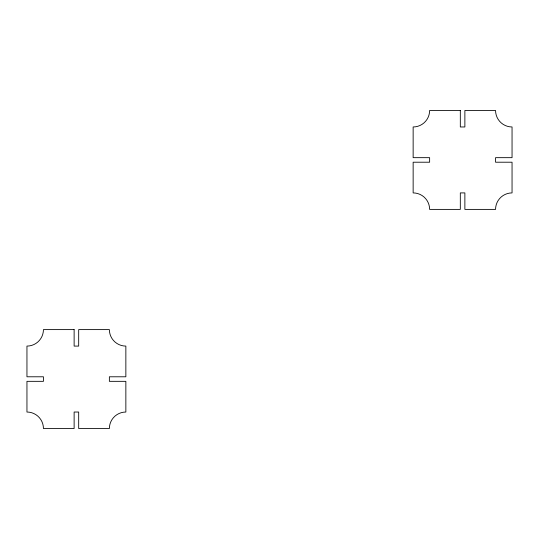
<?xml version="1.0" encoding="UTF-8"?>
<svg xmlns="http://www.w3.org/2000/svg" width="539" height="539" viewBox="0 0 539 539"><rect width="100%" height="100%" fill="white"/><g stroke="black" fill="none" stroke-linecap="round" stroke-linejoin="round"><path stroke-width="0.81" d="M460.319 110.482L429.63 110.482A16.487 16.487 0 0 1 413.144 126.968L413.144 157.664L429.63 157.664L429.63 162.212L413.144 162.212L413.144 192.908A16.487 16.487 0 0 1 429.63 209.395L460.319 209.395L460.319 192.908L464.874 192.908L464.874 209.395L495.563 209.395A16.487 16.487 0 0 1 512.05 192.908L512.05 162.212L495.563 162.212L495.563 157.664L512.05 157.664L512.05 126.968A16.487 16.487 0 0 1 495.563 110.482L464.874 110.482L464.874 126.968L460.319 126.968L460.319 110.482M74.126 329.605L43.437 329.605A16.487 16.487 0 0 1 26.95 346.092L26.95 376.788L43.437 376.788L43.437 381.336L26.95 381.336L26.95 412.032A16.487 16.487 0 0 1 43.437 428.518L74.126 428.518L74.126 412.032L78.681 412.032L78.681 428.518L109.37 428.518A16.487 16.487 0 0 1 125.856 412.032L125.856 381.336L109.37 381.336L109.37 376.788L125.856 376.788L125.856 346.092A16.487 16.487 0 0 1 109.37 329.605L78.681 329.605L78.681 346.092L74.126 346.092L74.126 329.605"/></g></svg>
